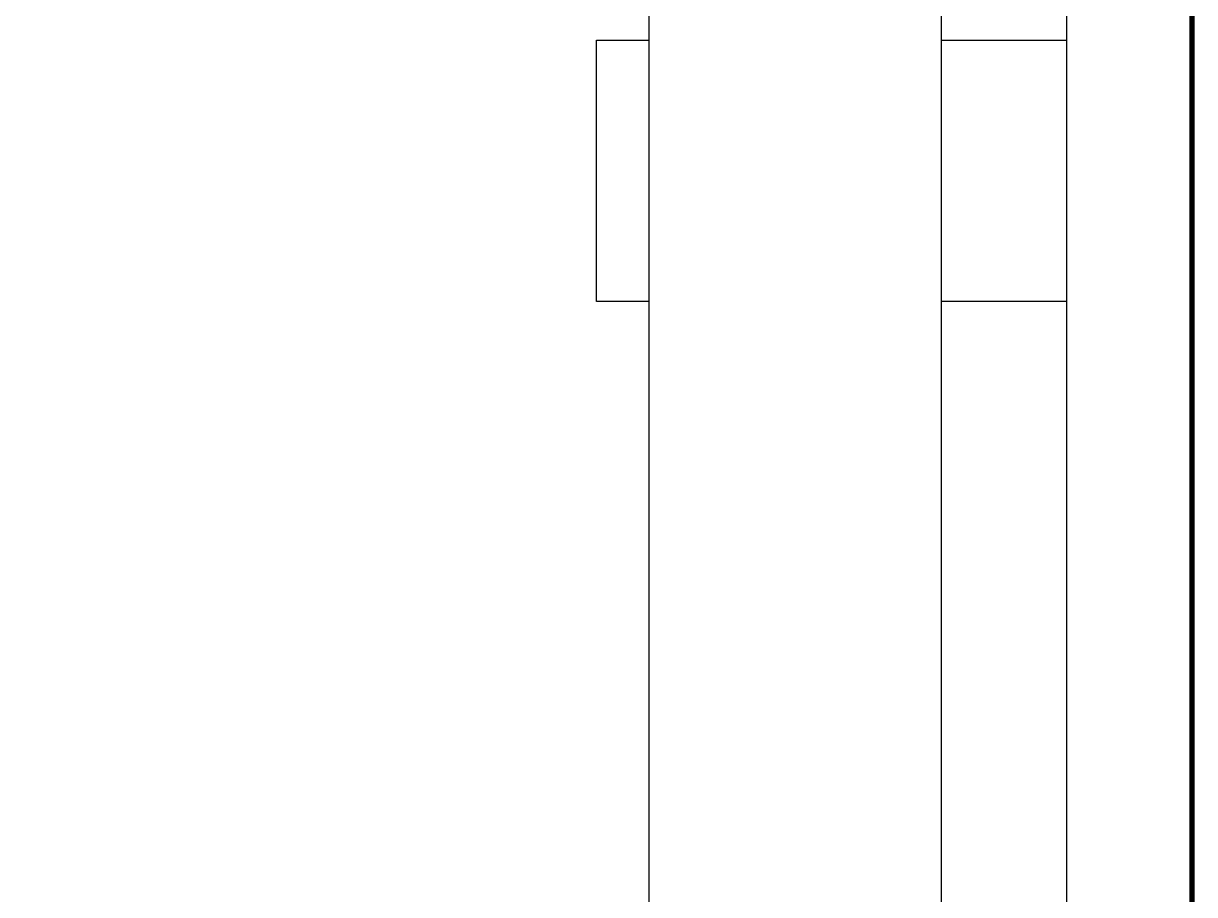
# Model space of a CAD drawing. Header units: inches. Extents: x -26985 to 86262, y -10753 to 149570.
# Drawn here: x -4687 to -3566, y 83159 to 83993 of the extents above; entities that cross this region are included whole.
import ezdxf

# ---------------------------------------------------------------- set-up
doc = ezdxf.new("R2010")
doc.units = ezdxf.units.IN
doc.header["$MEASUREMENT"] = 0
doc.layers.add('JYKC', color=4, linetype='Continuous')
doc.layers.add('JYKC-YM', color=4, linetype='Continuous')

# ---------------------------------------------------------------- blocks, each defined once
blk = doc.blocks.new('1341551151321')
at = {"layer": 'JYKC', "color": 132}
for p, q in [((84369.6, -22359.5), (87909.6, -22359.5)), ((84369.6, -22639.5), (87909.6, -22639.5))]:
    blk.add_line(p, q, dxfattribs=at)
at = {"layer": 'JYKC', "color": 7, "linetype": 'Continuous', "lineweight": -3}
for points in [[(84959.6, -22359.5), (84959.6, -22239.5), (85209.6, -22239.5), (85209.6, -22359.5)], [(85209.6, -22639.5), (85209.6, -22689.5), (84959.6, -22689.5), (84959.6, -22639.5)]]:
    blk.add_lwpolyline(points, dxfattribs=at)
at = {"layer": 'JYKC-YM', "color": 7, "linetype": 'Continuous', "lineweight": -3}
for p, q in [((84219.6, -22119.5), (88029.6, -22119.5)), ((84369.6, -22239.5), (87909.6, -22239.5))]:
    blk.add_line(p, q, dxfattribs=at)
at = {"layer": 'JYKC-YM', "color": 2, "linetype": 'Continuous', "lineweight": -3, "const_width": 5}
blk.add_lwpolyline([(88029.6, -22119.5), (84169.6, -22119.5), (84169.6, -26819.5), (88029.6, -26819.5), (88029.6, -22119.5)], dxfattribs=at)

msp = doc.modelspace()

# ---------------------------------------------------------------- block references
at = {"layer": 'JYKC', "color": 0, "linetype": 'Continuous', "lineweight": -3, "rotation": 270}
msp.add_blockref('1341551151321', (18550.9, 168936.5), dxfattribs=at)

doc.saveas('drawing.dxf')
